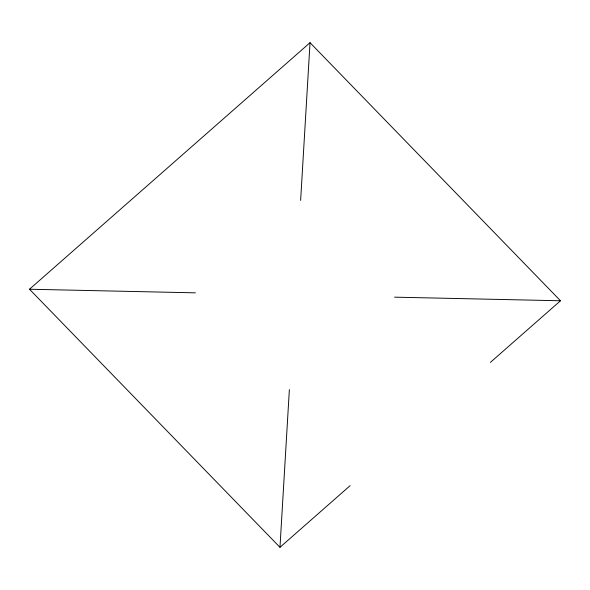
<?xml version="1.0" encoding="UTF-8"?>
<svg xmlns="http://www.w3.org/2000/svg" width="590" height="590" viewBox="0 0 590 590"><rect width="100%" height="100%" fill="white"/><g stroke="black" fill="none" stroke-linecap="round" stroke-linejoin="round"><path stroke-width="0.89" d="M490.364 362.408L560.5 300.767L310.03 42.679L29.5 289.233L279.97 547.321L289.366 389.621M300.635 200.379L310.03 42.679M279.97 547.321L350.099 485.681M29.5 289.233L195.438 292.839M394.562 297.161L560.5 300.767"/></g></svg>
